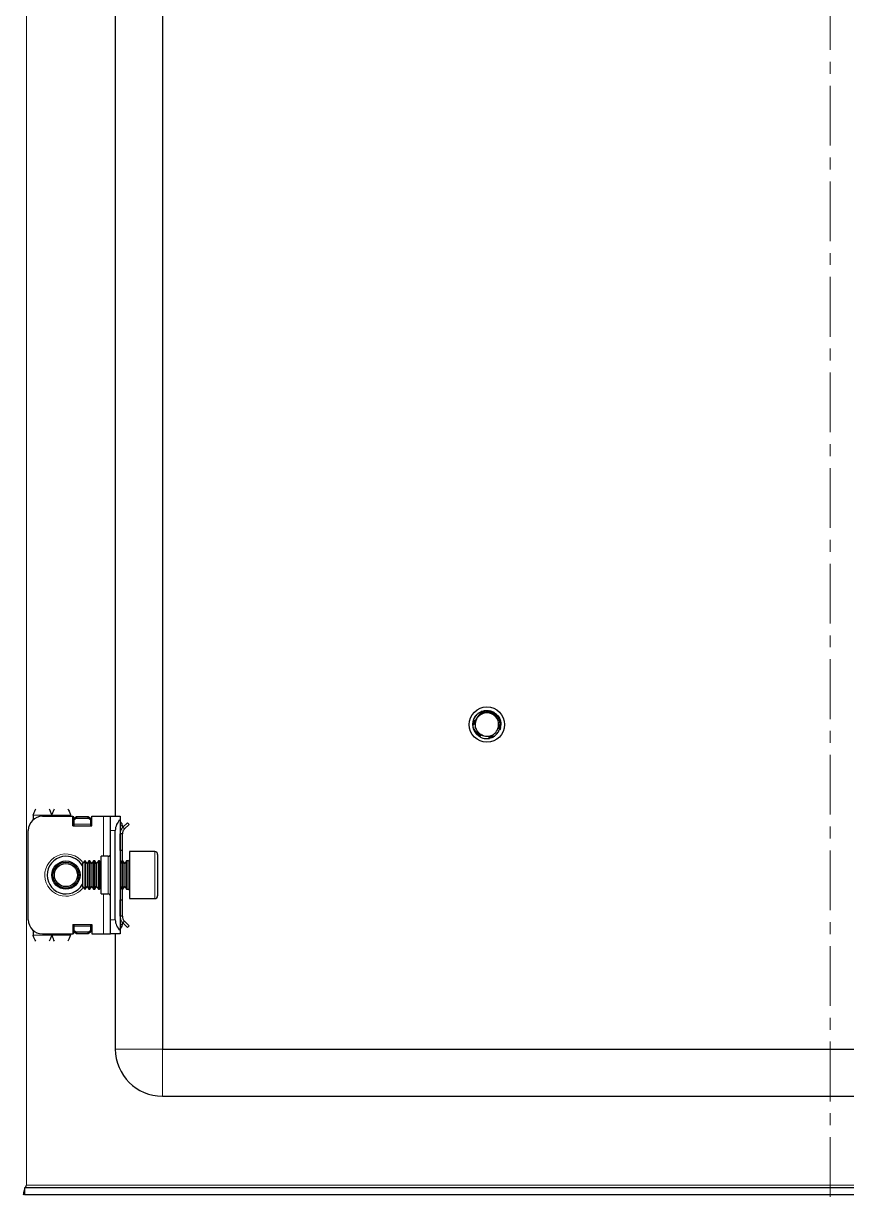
# Model space of a CAD drawing. Header units: millimetres. Extents: x 152 to 1315, y -851 to 1304.
# Drawn here: x 969.9 to 1144.9, y -756.3 to -505.3 of the extents above; entities that cross this region are included whole.
import ezdxf

# ---------------------------------------------------------------- set-up
doc = ezdxf.new("R2010")
doc.units = ezdxf.units.MM
doc.linetypes.add('CENTERX2', pattern=[20.32, 12.7, -2.54, 2.54, -2.54])
doc.layers.add('FORMAT', color=7, linetype='Continuous')

msp = doc.modelspace()

# ---------------------------------------------------------------- linework, layer by layer
at = {"color": 8, "linetype": 'Continuous', "lineweight": 18}
for p, q in [((970.54, -752.23), (970.54, 1204.57)), ((971.94, -673.58), (975.94, -673.58)), ((975.94, -673.58), (979.94, -673.58)), ((986.94, -682.33), (986.94, -673.83)), ((990.44, -675.33), (990.65, -675.12)), ((984.19, -675.48), (980.69, -675.48)), ((989.44, -676.83), (988.44, -676.83)), ((990.44, -675.83), (990.94, -675.83)), ((987.94, -690.33), (987.94, -682.33)), ((997.84, -691.33), (997.84, -681.33)), ((992.19, -684.71), (992.19, -683.33)), ((992.19, -689.33), (992.19, -684.71)), ((986.94, -698.83), (986.94, -690.33)), ((980.69, -697.18), (984.19, -697.18)), ((988.44, -695.83), (989.44, -695.83)), ((990.44, -696.83), (990.94, -696.83)), ((990.44, -697.33), (990.65, -697.54)), ((971.94, -699.08), (975.94, -699.08)), ((979.94, -699.08), (975.94, -699.08)), ((999.44, -723.33), (989.44, -723.33)), ((999.44, -723.33), (999.44, -733.33)), ((1312.34, -752.23), (970.54, -752.23))]:
    msp.add_line(p, q, dxfattribs=at)
at = {"color": 7, "linetype": 'Continuous', "lineweight": 25}
for p, q in [((999.44, 1175.67), (999.44, -723.33)), ((989.44, -98.83), (989.44, -673.83)), ((1066.2, -652.4), (1066.32, -652.21)), ((1066.9, -651.75), (1067.17, -651.63)), ((1067.84, -651.39), (1067.8, -651.4)), ((1068.98, -651.38), (1068.94, -651.37)), ((1069.16, -651.42), (1069.11, -651.41)), ((1069.34, -651.47), (1069.29, -651.45)), ((1069.34, -651.47), (1069.54, -651.57)), ((1069.51, -651.53), (1069.47, -651.51)), ((1069.87, -651.69), (1069.83, -651.67)), ((1069.87, -651.69), (1069.87, -651.8)), ((1069.87, -651.69), (1070.01, -651.81)), ((1070.05, -651.8), (1070.01, -651.77)), ((1070.22, -651.92), (1070.18, -651.89)), ((1070.38, -652.04), (1070.34, -652.01)), ((1070.53, -652.18), (1070.5, -652.15)), ((1070.66, -652.32), (1070.63, -652.29)), ((1065.44, -654.13), (1065.51, -653.82)), ((1065.44, -654.13), (1065.44, -654.18)), ((1065.44, -654.33), (1065.44, -654.33)), ((1065.47, -653.93), (1065.46, -653.98)), ((1065.5, -653.72), (1065.49, -653.77)), ((1065.55, -653.53), (1065.53, -653.58)), ((1065.6, -653.35), (1065.59, -653.39)), ((1065.66, -653.21), (1065.76, -653.03)), ((1065.67, -653.21), (1065.77, -653.03)), ((1066.15, -655.2), (1065.98, -654.79)), ((1071.25, -653.29), (1071.25, -653.28)), ((1071.35, -655.03), (1071.28, -655.27)), ((1071.31, -653.47), (1071.3, -653.42)), ((1071.36, -653.65), (1071.35, -653.6)), ((1071.35, -655.03), (1071.37, -654.99)), ((1071.4, -653.83), (1071.39, -653.79)), ((1071.4, -654.84), (1071.4, -654.79)), ((1071.44, -654.22), (1071.41, -654.46)), ((1071.42, -654.02), (1071.42, -653.97)), ((1071.42, -654.63), (1071.43, -654.58)), ((1071.44, -654.22), (1071.43, -654.17)), ((1071.44, -654.42), (1071.44, -654.37)), ((1066.28, -656.41), (1066.16, -656.28)), ((1066.17, -656.29), (1066.18, -656.31)), ((1066.28, -656.41), (1066.31, -656.44)), ((1066.42, -656.55), (1066.46, -656.58)), ((1066.58, -656.68), (1066.62, -656.71)), ((1066.74, -656.81), (1066.78, -656.83)), ((1068.24, -657.32), (1068.99, -657.26)), ((1069.13, -657.25), (1069.17, -657.24)), ((1069.32, -657.2), (1069.37, -657.18)), ((1069.51, -657.13), (1069.56, -657.11)), ((1069.89, -656.96), (1069.66, -657.04)), ((1069.7, -657.05), (1069.75, -657.03)), ((1070.06, -656.85), (1069.86, -656.97)), ((1069.88, -656.89), (1069.93, -656.93)), ((1069.89, -656.96), (1069.93, -656.93)), ((1071.3, -655.22), (1071.32, -655.18)), ((971.94, -673.58), (971.94, -674.59)), ((973.94, -673.83), (980.44, -673.83)), ((979.94, -673.58), (979.94, -673.83)), ((980.44, -675.83), (980.44, -673.83)), ((980.64, -673.95), (980.44, -673.95)), ((980.64, -675.83), (980.64, -673.95)), ((980.69, -674.21), (981.19, -673.86)), ((981.19, -674.21), (980.69, -674.56)), ((980.69, -674.56), (980.69, -674.21)), ((980.69, -675.48), (980.69, -674.56)), ((981.19, -673.86), (981.19, -674.21)), ((981.19, -673.86), (983.69, -673.86)), ((981.19, -674.21), (983.69, -674.21)), ((983.69, -674.21), (983.69, -673.86)), ((983.69, -673.86), (984.19, -674.21)), ((984.19, -674.56), (983.69, -674.21)), ((984.19, -674.21), (984.19, -674.56)), ((984.19, -674.56), (984.19, -675.48)), ((984.44, -675.83), (984.44, -673.83)), ((984.44, -673.83), (986.94, -673.83)), ((986.94, -673.83), (988.44, -673.83)), ((988.44, -673.83), (990.44, -673.83)), ((988.44, -676.83), (988.44, -673.83)), ((990.44, -673.83), (990.44, -674.59)), ((990.44, -674.59), (990.44, -698.07)), ((990.44, -674.92), (990.65, -675.12)), ((991.02, -676.17), (992, -675.19)), ((992, -675.19), (992.35, -675.54)), ((970.94, -695.83), (970.94, -676.83)), ((980.44, -675.83), (984.44, -675.83)), ((980.69, -675.83), (980.69, -675.48)), ((984.19, -675.48), (984.19, -675.83)), ((988.44, -695.83), (988.44, -676.83)), ((989.44, -695.83), (989.44, -676.83)), ((990.94, -677.58), (990.44, -677.58)), ((990.44, -681.08), (990.44, -677.58)), ((990.94, -675.83), (990.94, -676.29)), ((990.94, -681.08), (990.94, -677.58)), ((991.38, -676.52), (991.02, -676.17)), ((991.38, -676.52), (992.35, -675.54)), ((987.94, -682.33), (986.44, -682.33)), ((986.44, -690.33), (986.44, -682.33)), ((990.94, -681.08), (990.44, -681.08)), ((990.94, -683.33), (990.94, -681.08)), ((997.84, -681.33), (992.44, -681.33)), ((992.44, -681.33), (992.44, -691.33)), ((998.44, -681.93), (998.44, -690.73)), ((982.99, -683.33), (982.44, -683.89)), ((982.44, -683.89), (982.44, -688.78)), ((983.05, -683.33), (982.99, -683.33)), ((982.99, -683.33), (982.99, -689.33)), ((983.44, -683.89), (983.05, -683.33)), ((983.05, -683.33), (983.05, -688.86)), ((983.83, -683.33), (983.44, -683.89)), ((983.44, -683.89), (983.44, -688.39)), ((984.05, -683.33), (983.83, -683.33)), ((983.83, -683.33), (983.83, -688.86)), ((984.44, -683.89), (984.05, -683.33)), ((984.05, -683.33), (984.05, -688.86)), ((984.83, -683.33), (984.44, -683.89)), ((984.44, -683.89), (984.44, -688.39)), ((985.05, -683.33), (984.83, -683.33)), ((984.83, -683.33), (984.83, -688.86)), ((985.44, -683.89), (985.05, -683.33)), ((985.05, -683.33), (985.05, -688.86)), ((985.83, -683.33), (985.44, -683.89)), ((985.44, -683.89), (985.44, -688.39)), ((986.05, -683.33), (985.83, -683.33)), ((985.83, -683.33), (985.83, -688.86)), ((986.44, -683.89), (986.05, -683.33)), ((986.05, -683.33), (986.05, -688.86)), ((990.83, -683.33), (990.44, -683.89)), ((991.05, -683.33), (990.83, -683.33)), ((990.83, -683.33), (990.83, -688.86)), ((991.44, -683.89), (991.05, -683.33)), ((991.05, -683.33), (991.05, -688.86)), ((991.83, -683.33), (991.44, -683.89)), ((991.44, -683.89), (991.44, -688.39)), ((992.19, -683.33), (991.83, -683.33)), ((991.83, -683.33), (991.83, -688.86)), ((982.44, -688.78), (982.99, -689.33)), ((982.99, -689.33), (983.05, -689.33)), ((983.05, -689.33), (983.44, -688.78)), ((983.05, -688.86), (983.05, -689.33)), ((983.44, -688.39), (983.44, -688.78)), ((983.44, -688.78), (983.83, -689.33)), ((983.83, -688.86), (983.83, -689.33)), ((983.83, -689.33), (984.05, -689.33)), ((984.05, -689.33), (984.44, -688.78)), ((984.05, -688.86), (984.05, -689.33)), ((984.44, -688.39), (984.44, -688.78)), ((984.44, -688.78), (984.83, -689.33)), ((984.83, -688.86), (984.83, -689.33)), ((984.83, -689.33), (985.05, -689.33)), ((985.05, -689.33), (985.44, -688.78)), ((985.05, -688.86), (985.05, -689.33)), ((985.44, -688.39), (985.44, -688.78)), ((985.44, -688.78), (985.83, -689.33)), ((985.83, -688.86), (985.83, -689.33)), ((985.83, -689.33), (986.05, -689.33)), ((986.05, -689.33), (986.44, -688.78)), ((986.05, -688.86), (986.05, -689.33)), ((990.44, -688.78), (990.83, -689.33)), ((990.83, -688.86), (990.83, -689.33)), ((990.83, -689.33), (991.05, -689.33)), ((990.94, -691.58), (990.94, -689.33)), ((991.05, -689.33), (991.44, -688.78)), ((991.05, -688.86), (991.05, -689.33)), ((991.44, -688.39), (991.44, -688.78)), ((991.44, -688.78), (991.83, -689.33)), ((991.83, -688.86), (991.83, -689.33)), ((991.83, -689.33), (992.19, -689.33)), ((986.44, -690.33), (987.94, -690.33)), ((990.44, -691.58), (990.94, -691.58)), ((990.44, -695.08), (990.44, -691.58)), ((990.94, -695.08), (990.94, -691.58)), ((992.44, -691.33), (997.84, -691.33)), ((990.94, -695.08), (990.44, -695.08)), ((980.44, -696.83), (980.44, -698.83)), ((980.44, -696.83), (984.44, -696.83)), ((980.64, -698.71), (980.64, -696.83)), ((980.69, -697.18), (980.69, -696.83)), ((980.69, -698.1), (980.69, -697.18)), ((984.19, -696.83), (984.19, -697.18)), ((984.19, -697.18), (984.19, -698.1)), ((984.44, -696.83), (984.44, -698.83)), ((988.44, -698.83), (988.44, -695.83)), ((990.65, -697.54), (990.44, -697.74)), ((990.94, -696.83), (990.94, -696.44)), ((991.38, -696.14), (991.02, -696.49)), ((991.02, -696.49), (992, -697.47)), ((991.38, -696.14), (992.35, -697.12)), ((992, -697.47), (992.35, -697.12)), ((971.94, -698.07), (971.94, -699.08)), ((973.94, -698.83), (980.44, -698.83)), ((979.94, -698.83), (979.94, -699.08)), ((980.44, -698.71), (980.64, -698.71)), ((980.69, -698.45), (980.69, -698.1)), ((980.69, -698.1), (981.19, -698.45)), ((981.19, -698.81), (980.69, -698.45)), ((981.19, -698.45), (981.19, -698.81)), ((983.69, -698.45), (981.19, -698.45)), ((983.69, -698.81), (981.19, -698.81)), ((983.69, -698.45), (984.19, -698.1)), ((983.69, -698.81), (983.69, -698.45)), ((984.19, -698.45), (983.69, -698.81)), ((984.19, -698.1), (984.19, -698.45)), ((984.44, -698.83), (986.94, -698.83)), ((986.94, -698.83), (988.44, -698.83)), ((990.44, -698.83), (988.44, -698.83)), ((989.44, -698.83), (989.44, -723.33)), ((990.44, -698.07), (990.44, -698.83)), ((999.44, -723.33), (1283.44, -723.33)), ((999.44, -733.33), (1283.44, -733.33)), ((1312.74, -752.83), (970.14, -752.83)), ((970.14, -752.83), (970.14, -754.33)), ((970.29, -752.83), (970.54, -752.23)), ((1312.74, -754.33), (970.14, -754.33))]:
    msp.add_line(p, q, dxfattribs=at)
for centre, radius in [((1068.44, -654.33), 3.75), ((978.94, -686.33), 3), ((978.94, -686.33), 2.76), ((978.94, -686.33), 2.45)]:
    msp.add_circle(centre, radius, dxfattribs=at)
for centre, radius, start, end in [((1068.44, -654.33), 2.5, 108.5944, 168.5944), ((1068.44, -654.33), 2.5, 48.5944, 108.5944), ((1068.44, -654.33), 2.5, 348.5944, 48.5944), ((1068.44, -654.33), 3, 180, 220.7437), ((1068.44, -654.33), 2.5, 168.5944, 190.5165), ((1068.44, -654.33), 2.5, 288.5944, 348.5944), ((1068.44, -654.33), 3, 239.9286, 266.2193), ((1068.44, -654.33), 2.5, 255.8881, 288.5944), ((973.94, -676.83), 3, 90, 180), ((992.44, -676.83), 3, 131.8103, 180), ((989.94, -675.83), 1, 0, 45), ((978.94, -686.33), 4, 90, 331.045), ((978.94, -686.33), 4, 28.955, 90), ((987.94, -681.83), 0.5, 270, 0), ((997.84, -681.93), 0.6, 0, 90), ((992.19, -683.08), 0.25, 270, 0), ((992.19, -689.58), 0.25, 360, 90), ((987.94, -690.83), 0.5, 360, 90), ((997.84, -690.73), 0.6, 270, 360), ((973.94, -695.83), 3, 180, 270), ((992.44, -695.83), 3, 180, 228.1897), ((989.94, -696.83), 1, 315, 0), ((999.44, -723.33), 10, 180, 270)]:
    msp.add_arc(centre, radius, start, end, dxfattribs=at)
at = {"color": 8, "linetype": 'Continuous', "lineweight": 18}
for start, end in [(35.4622, 270), (270, 324.5378)]:
    msp.add_arc((978.94, -686.33), 4.5, start, end, dxfattribs=at)
at = {"color": 7, "linetype": 'Continuous', "lineweight": 25}
for points, knots in [([(1065.6, -653.35), (1065.81, -652.93), (1066.13, -652.28), (1066.71, -651.88), (1066.92, -651.75)], [0, 0, 0, 0, 0.657042, 1, 1, 1, 1]), ([(1065.81, -652.94), (1065.83, -652.87), (1065.91, -652.66), (1066.08, -652.5), (1066.19, -652.39)], [0, 0, 0, 0, 0.333789, 1, 1, 1, 1]), ([(1065.89, -652.81), (1065.91, -652.76), (1066.01, -652.46), (1066.26, -652.25), (1066.46, -652.07)], [0, 0, 0, 0, 0.171865, 1, 1, 1, 1]), ([(1067.28, -651.97), (1067.21, -652.01), (1066.89, -652.19), (1066.4, -652.66), (1066.09, -653.24), (1066, -653.58), (1065.99, -653.64)], [0, 0, 0, 0, 0.104785, 0.513079, 0.918136, 1, 1, 1, 1]), ([(1066.17, -652.37), (1066.17, -652.37), (1066.15, -652.39), (1066.14, -652.41), (1066.13, -652.42)], [0, 0, 0, 0, 0.296796, 1, 1, 1, 1]), ([(1066.3, -652.23), (1066.29, -652.23), (1066.28, -652.25), (1066.27, -652.26), (1066.27, -652.26)], [0, 0, 0, 0, 0.4842322, 1, 1, 1, 1]), ([(1066.43, -652.1), (1066.43, -652.11), (1066.41, -652.12), (1066.4, -652.13), (1066.4, -652.13)], [0, 0, 0, 0, 0.485158, 1, 1, 1, 1]), ([(1066.58, -651.98), (1066.57, -651.98), (1066.56, -651.99), (1066.55, -652), (1066.54, -652.01)], [0, 0, 0, 0, 0.484546, 1, 1, 1, 1]), ([(1066.73, -651.86), (1066.73, -651.87), (1066.71, -651.88), (1066.7, -651.89), (1066.69, -651.89)], [0, 0, 0, 0, 0.482687, 1, 1, 1, 1]), ([(1066.73, -651.86), (1066.74, -651.85), (1066.79, -651.82), (1066.85, -651.8), (1066.89, -651.78)], [0, 0, 0, 0, 0.230751, 1, 1, 1, 1]), ([(1066.9, -651.75), (1066.89, -651.76), (1066.88, -651.77), (1066.87, -651.78), (1066.86, -651.78)], [0, 0, 0, 0, 0.480194, 1, 1, 1, 1]), ([(1066.9, -651.75), (1066.93, -651.77), (1066.99, -651.81), (1067.06, -651.88), (1067.1, -651.93), (1067.11, -651.95)], [0, 0, 0, 0, 0.362858, 0.693435, 1, 1, 1, 1]), ([(1067.26, -652.01), (1067.25, -652.01), (1067.21, -652), (1067.14, -651.97), (1067.06, -651.92), (1066.98, -651.85), (1066.94, -651.78), (1066.92, -651.75)], [0, 0, 0, 0, 0.084477, 0.253367, 0.470159, 0.686909, 1, 1, 1, 1]), ([(1067.08, -651.66), (1067.07, -651.66), (1067.06, -651.67), (1067.04, -651.67), (1067.04, -651.68)], [0, 0, 0, 0, 0.477867, 1, 1, 1, 1]), ([(1067.19, -651.96), (1067.19, -651.94), (1067.18, -651.89), (1067.15, -651.82), (1067.1, -651.74), (1067.06, -651.7), (1067.04, -651.68)], [0, 0, 0, 0, 0.1541827, 0.4625673, 0.7280914, 1, 1, 1, 1]), ([(1067.08, -651.66), (1067.11, -651.68), (1067.17, -651.72), (1067.23, -651.79), (1067.28, -651.87), (1067.31, -651.93), (1067.31, -651.97), (1067.31, -651.98)], [0, 0, 0, 0, 0.260762, 0.494805, 0.723794, 0.94279, 1, 1, 1, 1]), ([(1067.27, -651.57), (1067.26, -651.57), (1067.25, -651.58), (1067.23, -651.58), (1067.22, -651.59)], [0, 0, 0, 0, 0.4764859, 1, 1, 1, 1]), ([(1067.36, -651.98), (1067.36, -651.97), (1067.36, -651.91), (1067.35, -651.83), (1067.32, -651.74), (1067.28, -651.66), (1067.24, -651.61), (1067.22, -651.59)], [0, 0, 0, 0, 0.114393, 0.350182, 0.585971, 0.790611, 1, 1, 1, 1]), ([(1067.27, -651.57), (1067.29, -651.56), (1067.35, -651.53), (1067.42, -651.52), (1067.46, -651.51)], [0, 0, 0, 0, 0.301025, 1, 1, 1, 1]), ([(1067.27, -651.57), (1067.3, -651.59), (1067.35, -651.64), (1067.4, -651.72), (1067.44, -651.8), (1067.46, -651.88), (1067.47, -651.95), (1067.46, -651.98), (1067.46, -651.99)], [0, 0, 0, 0, 0.218347, 0.41099, 0.598711, 0.777744, 0.945667, 1, 1, 1, 1]), ([(1067.64, -651.96), (1067.63, -651.96), (1067.58, -651.98), (1067.5, -651.99), (1067.4, -651.99), (1067.33, -651.98), (1067.29, -651.97), (1067.28, -651.97)], [0, 0, 0, 0, 0.099011, 0.388276, 0.61301, 0.895384, 1, 1, 1, 1]), ([(1067.46, -651.49), (1067.45, -651.5), (1067.44, -651.5), (1067.42, -651.51), (1067.42, -651.51)], [0, 0, 0, 0, 0.4765794, 1, 1, 1, 1]), ([(1067.49, -651.99), (1067.49, -651.99), (1067.51, -651.95), (1067.51, -651.88), (1067.51, -651.78), (1067.5, -651.68), (1067.47, -651.59), (1067.43, -651.54), (1067.42, -651.51)], [0, 0, 0, 0, 0.019058, 0.219488, 0.419831, 0.620151, 0.807785, 1, 1, 1, 1]), ([(1067.46, -651.49), (1067.49, -651.52), (1067.53, -651.57), (1067.58, -651.66), (1067.6, -651.74), (1067.61, -651.82), (1067.61, -651.89), (1067.59, -651.93), (1067.59, -651.95)], [0, 0, 0, 0, 0.213002, 0.396975, 0.575181, 0.744364, 0.902779, 1, 1, 1, 1]), ([(1067.65, -651.44), (1067.65, -651.44), (1067.63, -651.44), (1067.62, -651.45), (1067.61, -651.45)], [0, 0, 0, 0, 0.4789775, 1, 1, 1, 1]), ([(1067.61, -651.95), (1067.62, -651.92), (1067.65, -651.87), (1067.66, -651.78), (1067.67, -651.69), (1067.66, -651.58), (1067.63, -651.5), (1067.61, -651.45)], [0, 0, 0, 0, 0.147065, 0.321231, 0.495346, 0.669443, 1, 1, 1, 1]), ([(1067.91, -651.73), (1067.9, -651.74), (1067.88, -651.79), (1067.82, -651.87), (1067.72, -651.93), (1067.67, -651.95), (1067.64, -651.96)], [0, 0, 0, 0, 0.153621, 0.528305, 0.811762, 1, 1, 1, 1]), ([(1067.65, -651.44), (1067.67, -651.46), (1067.71, -651.52), (1067.74, -651.61), (1067.75, -651.69), (1067.75, -651.77), (1067.73, -651.85), (1067.71, -651.9), (1067.69, -651.93), (1067.68, -651.94)], [0, 0, 0, 0, 0.195461, 0.359649, 0.517607, 0.666788, 0.806268, 0.936243, 1, 1, 1, 1]), ([(1067.73, -651.89), (1067.73, -651.89), (1067.76, -651.85), (1067.79, -651.76), (1067.82, -651.65), (1067.82, -651.56), (1067.82, -651.48), (1067.8, -651.43), (1067.8, -651.4)], [0, 0, 0, 0, 0.0013127, 0.3095816, 0.4937306, 0.6778354, 0.8376628, 1, 1, 1, 1]), ([(1067.76, -651.9), (1067.79, -651.88), (1067.84, -651.84), (1067.88, -651.78), (1067.9, -651.74), (1067.91, -651.73)], [0, 0, 0, 0, 0.41332, 0.833507, 1, 1, 1, 1]), ([(1067.84, -651.39), (1067.85, -651.42), (1067.88, -651.47), (1067.89, -651.55), (1067.89, -651.64), (1067.88, -651.71), (1067.85, -651.8), (1067.8, -651.86), (1067.77, -651.89)], [0, 0, 0, 0, 0.162579, 0.32416, 0.478216, 0.623372, 0.759205, 1, 1, 1, 1]), ([(1067.8, -651.41), (1067.82, -651.4), (1067.94, -651.36), (1068.07, -651.35), (1068.17, -651.34)], [0, 0, 0, 0, 0.169871, 1, 1, 1, 1]), ([(1067.84, -651.39), (1067.87, -651.38), (1068.19, -651.32), (1068.83, -651.31), (1069.49, -651.5), (1069.82, -651.67), (1069.89, -651.7)], [0, 0, 0, 0, 0.044285, 0.46488, 0.894202, 1, 1, 1, 1]), ([(1069.88, -652.01), (1069.82, -651.98), (1069.49, -651.8), (1068.82, -651.62), (1068.2, -651.66), (1067.91, -651.73), (1067.91, -651.73)], [0, 0, 0, 0, 0.102158, 0.551599, 0.99962, 1, 1, 1, 1]), ([(1068.27, -651.36), (1068.34, -651.35), (1068.51, -651.32), (1068.68, -651.34), (1068.78, -651.35)], [0, 0, 0, 0, 0.399625, 1, 1, 1, 1]), ([(1068.93, -651.39), (1068.98, -651.39), (1069.14, -651.4), (1069.28, -651.45), (1069.37, -651.48)], [0, 0, 0, 0, 0.353316, 1, 1, 1, 1]), ([(1069.81, -651.99), (1069.81, -651.98), (1069.8, -651.95), (1069.81, -651.88), (1069.84, -651.79), (1069.87, -651.73), (1069.89, -651.7)], [0, 0, 0, 0, 0.058255, 0.305509, 0.64716, 1, 1, 1, 1]), ([(1070.09, -652.46), (1070.08, -652.45), (1070.05, -652.41), (1070, -652.35), (1069.95, -652.27), (1069.91, -652.18), (1069.89, -652.09), (1069.89, -652.04), (1069.88, -652.01)], [0, 0, 0, 0, 0.066273, 0.267344, 0.423096, 0.618734, 0.814089, 1, 1, 1, 1]), ([(1069.89, -652.01), (1069.91, -651.99), (1069.94, -651.94), (1069.98, -651.86), (1070, -651.8), (1070.01, -651.77)], [0, 0, 0, 0, 0.3515094, 0.6718605, 1, 1, 1, 1]), ([(1070.05, -651.8), (1070.04, -651.83), (1070.04, -651.9), (1070.01, -652), (1069.97, -652.08), (1069.93, -652.13), (1069.91, -652.15), (1069.91, -652.15)], [0, 0, 0, 0, 0.275174, 0.522846, 0.765225, 0.99702, 1, 1, 1, 1]), ([(1069.92, -652.2), (1069.93, -652.19), (1069.97, -652.17), (1070.04, -652.12), (1070.1, -652.05), (1070.15, -651.97), (1070.17, -651.91), (1070.18, -651.89)], [0, 0, 0, 0, 0.084965, 0.329338, 0.573716, 0.784411, 1, 1, 1, 1]), ([(1070.22, -651.92), (1070.21, -651.95), (1070.2, -652.02), (1070.16, -652.11), (1070.11, -652.18), (1070.05, -652.24), (1070, -652.28), (1069.97, -652.29), (1069.97, -652.3)], [0, 0, 0, 0, 0.222831, 0.420099, 0.612409, 0.79585, 0.967895, 1, 1, 1, 1]), ([(1069.98, -652.32), (1069.98, -652.32), (1070.02, -652.32), (1070.08, -652.29), (1070.17, -652.23), (1070.24, -652.17), (1070.3, -652.1), (1070.33, -652.04), (1070.34, -652.01)], [0, 0, 0, 0, 0.002693, 0.20821, 0.413641, 0.619057, 0.807274, 1, 1, 1, 1]), ([(1070.38, -652.04), (1070.37, -652.08), (1070.35, -652.14), (1070.3, -652.23), (1070.24, -652.29), (1070.18, -652.34), (1070.12, -652.38), (1070.08, -652.38), (1070.07, -652.38)], [0, 0, 0, 0, 0.219212, 0.409339, 0.593597, 0.768568, 0.932394, 1, 1, 1, 1]), ([(1070.07, -652.47), (1070.08, -652.48), (1070.13, -652.49), (1070.23, -652.49), (1070.35, -652.47), (1070.46, -652.43), (1070.55, -652.37), (1070.6, -652.32), (1070.63, -652.29)], [0, 0, 0, 0, 0.0626043, 0.195119, 0.4619789, 0.6215739, 0.781143, 1, 1, 1, 1]), ([(1070.08, -652.41), (1070.12, -652.4), (1070.18, -652.39), (1070.27, -652.35), (1070.36, -652.3), (1070.44, -652.23), (1070.48, -652.18), (1070.5, -652.15)], [0, 0, 0, 0, 0.190996, 0.383798, 0.576553, 0.78528, 1, 1, 1, 1]), ([(1070.54, -652.53), (1070.53, -652.54), (1070.51, -652.55), (1070.45, -652.57), (1070.36, -652.58), (1070.26, -652.56), (1070.16, -652.51), (1070.11, -652.47), (1070.09, -652.46)], [0, 0, 0, 0, 0.045866, 0.230744, 0.387461, 0.658246, 0.861978, 1, 1, 1, 1]), ([(1070.53, -652.18), (1070.52, -652.21), (1070.49, -652.27), (1070.43, -652.34), (1070.36, -652.4), (1070.29, -652.44), (1070.21, -652.47), (1070.14, -652.47), (1070.11, -652.47)], [0, 0, 0, 0, 0.194636, 0.358964, 0.517123, 0.666522, 0.806184, 1, 1, 1, 1]), ([(1070.18, -652.52), (1070.21, -652.53), (1070.27, -652.55), (1070.36, -652.56), (1070.45, -652.56), (1070.51, -652.54), (1070.54, -652.53)], [0, 0, 0, 0, 0.2517951, 0.502165, 0.752314, 1, 1, 1, 1]), ([(1070.66, -652.32), (1070.65, -652.34), (1070.61, -652.39), (1070.55, -652.45), (1070.48, -652.49), (1070.41, -652.52), (1070.33, -652.54), (1070.27, -652.54), (1070.23, -652.53), (1070.22, -652.53)], [0, 0, 0, 0, 0.1692257, 0.337427, 0.4979348, 0.6491787, 0.7905823, 0.9226882, 1, 1, 1, 1]), ([(1071.27, -654.37), (1071.27, -654.3), (1071.25, -653.9), (1071.08, -653.23), (1070.71, -652.76), (1070.54, -652.53)], [0, 0, 0, 0, 0.108003, 0.585763, 1, 1, 1, 1]), ([(1070.66, -652.32), (1070.79, -652.47), (1071.07, -652.82), (1071.36, -653.48), (1071.41, -653.99), (1071.44, -654.24)], [0, 0, 0, 0, 0.274163, 0.639603, 1, 1, 1, 1]), ([(1070.75, -652.45), (1070.79, -652.49), (1070.93, -652.62), (1071.02, -652.8), (1071.09, -652.92)], [0, 0, 0, 0, 0.288707, 1, 1, 1, 1]), ([(1065.44, -654.34), (1065.44, -654.29), (1065.43, -654.21), (1065.45, -654.13), (1065.46, -654.11)], [0, 0, 0, 0, 0.659859, 1, 1, 1, 1]), ([(1065.93, -654.04), (1065.92, -654.06), (1065.91, -654.09), (1065.86, -654.14), (1065.81, -654.19), (1065.75, -654.24), (1065.67, -654.29), (1065.58, -654.31), (1065.51, -654.33), (1065.46, -654.33), (1065.44, -654.33)], [0, 0, 0, 0, 0.060221, 0.18113, 0.301988, 0.42281, 0.589437, 0.75603, 0.87711, 1, 1, 1, 1]), ([(1065.44, -654.13), (1065.48, -654.12), (1065.54, -654.09), (1065.64, -654.07), (1065.73, -654.07), (1065.81, -654.09), (1065.86, -654.11), (1065.88, -654.12)], [0, 0, 0, 0, 0.235039, 0.445532, 0.651268, 0.847853, 1, 1, 1, 1]), ([(1065.8, -654.2), (1065.77, -654.19), (1065.71, -654.17), (1065.62, -654.16), (1065.53, -654.16), (1065.47, -654.18), (1065.44, -654.18)], [0, 0, 0, 0, 0.237597, 0.516729, 0.755527, 1, 1, 1, 1]), ([(1065.44, -654.34), (1065.47, -654.32), (1065.53, -654.29), (1065.62, -654.26), (1065.68, -654.26), (1065.71, -654.26)], [0, 0, 0, 0, 0.371226, 0.708872, 1, 1, 1, 1]), ([(1066.37, -656.11), (1066.34, -656.09), (1066.1, -655.87), (1065.75, -655.41), (1065.51, -654.8), (1065.46, -654.45), (1065.44, -654.33)], [0, 0, 0, 0, 0.050685, 0.485619, 0.826643, 1, 1, 1, 1]), ([(1065.9, -654.09), (1065.88, -654.07), (1065.82, -654.03), (1065.73, -653.99), (1065.64, -653.97), (1065.55, -653.96), (1065.49, -653.97), (1065.46, -653.98)], [0, 0, 0, 0, 0.189173, 0.404697, 0.62022, 0.807935, 1, 1, 1, 1]), ([(1065.47, -653.93), (1065.5, -653.92), (1065.56, -653.89), (1065.66, -653.89), (1065.75, -653.9), (1065.83, -653.92), (1065.89, -653.95), (1065.92, -653.98), (1065.93, -653.99)], [0, 0, 0, 0, 0.214065, 0.402363, 0.585629, 0.760234, 0.923894, 1, 1, 1, 1]), ([(1065.96, -653.98), (1065.95, -653.97), (1065.92, -653.93), (1065.86, -653.88), (1065.77, -653.83), (1065.68, -653.79), (1065.59, -653.77), (1065.52, -653.77), (1065.49, -653.77)], [0, 0, 0, 0, 0.069872, 0.258455, 0.446951, 0.635422, 0.81547, 1, 1, 1, 1]), ([(1065.5, -653.72), (1065.51, -653.67), (1065.52, -653.59), (1065.56, -653.52), (1065.57, -653.49)], [0, 0, 0, 0, 0.657988, 1, 1, 1, 1]), ([(1065.5, -653.72), (1065.54, -653.72), (1065.6, -653.71), (1065.7, -653.71), (1065.78, -653.73), (1065.86, -653.77), (1065.92, -653.81), (1065.95, -653.85), (1065.96, -653.86)], [0, 0, 0, 0, 0.208898, 0.388587, 0.562428, 0.727295, 0.881578, 1, 1, 1, 1]), ([(1065.97, -653.83), (1065.95, -653.81), (1065.92, -653.77), (1065.86, -653.71), (1065.79, -653.66), (1065.71, -653.62), (1065.62, -653.59), (1065.56, -653.58), (1065.53, -653.58)], [0, 0, 0, 0, 0.1372662, 0.3079499, 0.478578, 0.6491848, 0.8228334, 1, 1, 1, 1]), ([(1065.55, -653.53), (1065.58, -653.53), (1065.64, -653.53), (1065.72, -653.54), (1065.8, -653.57), (1065.87, -653.62), (1065.93, -653.67), (1065.97, -653.72), (1065.99, -653.76), (1065.99, -653.78)], [0, 0, 0, 0, 0.165667, 0.330522, 0.488809, 0.638525, 0.778629, 0.909213, 1, 1, 1, 1]), ([(1065.97, -653.69), (1065.96, -653.68), (1065.94, -653.64), (1065.89, -653.57), (1065.82, -653.5), (1065.74, -653.45), (1065.66, -653.41), (1065.61, -653.4), (1065.59, -653.39)], [0, 0, 0, 0, 0.076151, 0.276704, 0.47712, 0.677473, 0.837574, 1, 1, 1, 1]), ([(1065.6, -653.35), (1065.63, -653.35), (1065.69, -653.36), (1065.77, -653.39), (1065.84, -653.43), (1065.9, -653.49), (1065.94, -653.55), (1065.97, -653.61), (1065.99, -653.66), (1066, -653.7), (1066, -653.71)], [0, 0, 0, 0, 0.154027, 0.307095, 0.452862, 0.590123, 0.718565, 0.838856, 0.95247, 1, 1, 1, 1]), ([(1065.68, -653.22), (1065.69, -653.16), (1065.72, -653.03), (1065.79, -652.92), (1065.82, -652.86)], [0, 0, 0, 0, 0.4624819, 1, 1, 1, 1]), ([(1065.93, -654), (1065.92, -654.11), (1065.91, -654.37), (1065.95, -654.63), (1065.98, -654.79)], [0, 0, 0, 0, 0.408521, 1, 1, 1, 1]), ([(1065.99, -653.84), (1065.99, -653.85), (1065.98, -653.89), (1065.96, -653.95), (1065.93, -653.99), (1065.93, -654)], [0, 0, 0, 0, 0.157682, 0.80304, 1, 1, 1, 1]), ([(1065.99, -653.64), (1065.99, -653.68), (1066, -653.74), (1065.99, -653.81), (1065.99, -653.84)], [0, 0, 0, 0, 0.5444726, 1, 1, 1, 1]), ([(1070.87, -654.9), (1070.88, -654.93), (1070.89, -654.99), (1070.93, -655.08), (1070.98, -655.15), (1071.04, -655.22), (1071.09, -655.27), (1071.13, -655.29), (1071.14, -655.3)], [0, 0, 0, 0, 0.182737, 0.363423, 0.543947, 0.724373, 0.904747, 1, 1, 1, 1]), ([(1071.14, -655.3), (1071.14, -655.3), (1071.11, -655.29), (1071.05, -655.26), (1070.99, -655.21), (1070.95, -655.16), (1070.9, -655.08), (1070.88, -654.98), (1070.88, -654.88), (1070.89, -654.83), (1070.89, -654.82)], [0, 0, 0, 0, 0.022761, 0.192243, 0.346896, 0.477535, 0.588677, 0.783334, 0.968624, 1, 1, 1, 1]), ([(1071.3, -655.22), (1071.27, -655.22), (1071.21, -655.22), (1071.13, -655.2), (1071.06, -655.16), (1070.99, -655.11), (1070.94, -655.06), (1070.9, -655), (1070.89, -654.96), (1070.88, -654.94)], [0, 0, 0, 0, 0.164802, 0.328662, 0.485343, 0.633184, 0.771489, 0.900657, 1, 1, 1, 1]), ([(1070.89, -654.82), (1070.9, -654.8), (1070.92, -654.72), (1070.97, -654.62), (1071.04, -654.53), (1071.1, -654.47), (1071.17, -654.42), (1071.23, -654.39), (1071.27, -654.37), (1071.27, -654.37)], [0, 0, 0, 0, 0.125166, 0.336769, 0.488675, 0.640371, 0.791962, 0.943503, 1, 1, 1, 1]), ([(1070.89, -654.87), (1070.9, -654.89), (1070.93, -654.93), (1070.98, -655), (1071.06, -655.07), (1071.14, -655.12), (1071.23, -655.16), (1071.29, -655.17), (1071.32, -655.18)], [0, 0, 0, 0, 0.112687, 0.266978, 0.464332, 0.661607, 0.829157, 1, 1, 1, 1]), ([(1071.35, -655.03), (1071.32, -655.04), (1071.25, -655.05), (1071.16, -655.03), (1071.08, -655.01), (1071.01, -654.97), (1070.95, -654.92), (1070.92, -654.88), (1070.9, -654.86)], [0, 0, 0, 0, 0.207037, 0.38272, 0.55212, 0.712365, 0.86221, 1, 1, 1, 1]), ([(1071.4, -654.84), (1071.36, -654.84), (1071.3, -654.86), (1071.2, -654.86), (1071.11, -654.85), (1071.03, -654.82), (1070.97, -654.78), (1070.93, -654.75), (1070.92, -654.73)], [0, 0, 0, 0, 0.205811, 0.38496, 0.558827, 0.724121, 0.878934, 1, 1, 1, 1]), ([(1070.93, -654.78), (1070.95, -654.8), (1071, -654.85), (1071.08, -654.91), (1071.17, -654.95), (1071.26, -654.98), (1071.33, -654.99), (1071.37, -654.99)], [0, 0, 0, 0, 0.183111, 0.381533, 0.579913, 0.787111, 1, 1, 1, 1]), ([(1070.96, -654.65), (1070.99, -654.67), (1071.04, -654.71), (1071.13, -654.75), (1071.22, -654.78), (1071.31, -654.79), (1071.37, -654.79), (1071.4, -654.79)], [0, 0, 0, 0, 0.19243, 0.403622, 0.614801, 0.805152, 1, 1, 1, 1]), ([(1071.42, -654.63), (1071.39, -654.64), (1071.33, -654.67), (1071.23, -654.68), (1071.14, -654.68), (1071.05, -654.66), (1071, -654.64), (1070.98, -654.62), (1070.98, -654.62)], [0, 0, 0, 0, 0.227908, 0.430276, 0.627707, 0.816134, 0.99284, 1, 1, 1, 1]), ([(1071.04, -654.53), (1071.05, -654.53), (1071.08, -654.56), (1071.16, -654.58), (1071.25, -654.6), (1071.34, -654.6), (1071.4, -654.59), (1071.43, -654.58)], [0, 0, 0, 0, 0.050156, 0.304513, 0.55888, 0.776903, 1, 1, 1, 1]), ([(1071.44, -654.42), (1071.4, -654.44), (1071.34, -654.47), (1071.25, -654.49), (1071.16, -654.5), (1071.11, -654.49), (1071.09, -654.49)], [0, 0, 0, 0, 0.293779, 0.558982, 0.818494, 1, 1, 1, 1]), ([(1071.13, -653.03), (1071.15, -653.06), (1071.24, -653.2), (1071.28, -653.36), (1071.32, -653.49)], [0, 0, 0, 0, 0.192577, 1, 1, 1, 1]), ([(1071.21, -654.4), (1071.23, -654.4), (1071.28, -654.41), (1071.35, -654.4), (1071.41, -654.38), (1071.44, -654.37)], [0, 0, 0, 0, 0.236131, 0.613435, 1, 1, 1, 1]), ([(1071.33, -653.59), (1071.34, -653.63), (1071.4, -653.78), (1071.42, -653.94), (1071.43, -654.06)], [0, 0, 0, 0, 0.28291, 1, 1, 1, 1]), ([(1067.43, -656.56), (1067.36, -656.53), (1067.04, -656.37), (1066.52, -655.95), (1066.27, -655.45), (1066.15, -655.2)], [0, 0, 0, 0, 0.130652, 0.560007, 1, 1, 1, 1]), ([(1066.17, -656.29), (1066.18, -656.26), (1066.21, -656.22), (1066.28, -656.16), (1066.33, -656.13), (1066.36, -656.11), (1066.37, -656.11)], [0, 0, 0, 0, 0.315056, 0.630194, 0.945514, 1, 1, 1, 1]), ([(1066.73, -656.16), (1066.7, -656.15), (1066.64, -656.14), (1066.56, -656.14), (1066.48, -656.15), (1066.39, -656.17), (1066.29, -656.22), (1066.22, -656.27), (1066.18, -656.31)], [0, 0, 0, 0, 0.149407, 0.278563, 0.407661, 0.536722, 0.727045, 1, 1, 1, 1]), ([(1066.28, -656.41), (1066.29, -656.39), (1066.32, -656.33), (1066.38, -656.27), (1066.45, -656.22), (1066.52, -656.18), (1066.59, -656.16), (1066.67, -656.15), (1066.72, -656.16), (1066.74, -656.17)], [0, 0, 0, 0, 0.159446, 0.318034, 0.469983, 0.61348, 0.747649, 0.872856, 1, 1, 1, 1]), ([(1066.79, -656.21), (1066.79, -656.21), (1066.75, -656.21), (1066.69, -656.22), (1066.6, -656.24), (1066.52, -656.27), (1066.44, -656.31), (1066.37, -656.37), (1066.33, -656.42), (1066.31, -656.44)], [0, 0, 0, 0, 0.018281, 0.175639, 0.332896, 0.490097, 0.647274, 0.821632, 1, 1, 1, 1]), ([(1066.37, -656.11), (1066.39, -656.11), (1066.43, -656.1), (1066.52, -656.09), (1066.61, -656.1), (1066.7, -656.14), (1066.78, -656.19), (1066.87, -656.28), (1066.94, -656.39), (1066.96, -656.48), (1066.97, -656.52)], [0, 0, 0, 0, 0.0736464, 0.1695635, 0.351373, 0.4388934, 0.519676, 0.6829056, 0.8511995, 1, 1, 1, 1]), ([(1066.42, -656.55), (1066.43, -656.52), (1066.46, -656.45), (1066.51, -656.38), (1066.57, -656.31), (1066.64, -656.27), (1066.72, -656.24), (1066.77, -656.22), (1066.8, -656.22), (1066.81, -656.22)], [0, 0, 0, 0, 0.1980351, 0.3676626, 0.5314947, 0.6866636, 0.8318184, 0.9819171, 1, 1, 1, 1]), ([(1066.87, -656.29), (1066.86, -656.29), (1066.82, -656.3), (1066.74, -656.32), (1066.65, -656.37), (1066.57, -656.43), (1066.51, -656.5), (1066.47, -656.55), (1066.46, -656.58)], [0, 0, 0, 0, 0.0505, 0.241124, 0.431653, 0.622154, 0.808692, 1, 1, 1, 1]), ([(1066.58, -656.68), (1066.58, -656.65), (1066.6, -656.58), (1066.64, -656.49), (1066.7, -656.42), (1066.76, -656.37), (1066.82, -656.33), (1066.87, -656.32), (1066.88, -656.31)], [0, 0, 0, 0, 0.209239, 0.392702, 0.571062, 0.740844, 0.899958, 1, 1, 1, 1]), ([(1066.93, -656.39), (1066.91, -656.4), (1066.85, -656.43), (1066.77, -656.49), (1066.7, -656.55), (1066.65, -656.63), (1066.63, -656.69), (1066.62, -656.71)], [0, 0, 0, 0, 0.172104, 0.391099, 0.610089, 0.802801, 1, 1, 1, 1]), ([(1066.74, -656.81), (1066.75, -656.77), (1066.76, -656.7), (1066.79, -656.61), (1066.84, -656.53), (1066.89, -656.47), (1066.93, -656.44), (1066.94, -656.43)], [0, 0, 0, 0, 0.240212, 0.454711, 0.664287, 0.864517, 1, 1, 1, 1]), ([(1066.98, -656.54), (1066.96, -656.56), (1066.91, -656.6), (1066.85, -656.67), (1066.81, -656.75), (1066.79, -656.81), (1066.78, -656.83)], [0, 0, 0, 0, 0.2282538, 0.5103507, 0.7523188, 1, 1, 1, 1]), ([(1066.92, -656.92), (1066.92, -656.88), (1066.92, -656.81), (1066.95, -656.71), (1066.97, -656.66), (1066.99, -656.63), (1066.99, -656.63)], [0, 0, 0, 0, 0.357139, 0.680979, 0.998183, 1, 1, 1, 1]), ([(1066.97, -656.52), (1066.98, -656.53), (1066.99, -656.58), (1067, -656.66), (1066.99, -656.74), (1066.98, -656.84), (1066.95, -656.9), (1066.94, -656.93)], [0, 0, 0, 0, 0.113604, 0.31095, 0.508229, 0.75166, 1, 1, 1, 1]), ([(1067.83, -656.76), (1067.54, -656.7), (1067.25, -656.65), (1066.98, -656.52), (1066.97, -656.52)], [0, 0, 0, 0, 0.965671, 1, 1, 1, 1]), ([(1067.83, -656.76), (1067.74, -656.72), (1067.6, -656.66), (1067.47, -656.59), (1067.43, -656.56)], [0, 0, 0, 0, 0.681733, 1, 1, 1, 1]), ([(1068.99, -657.26), (1068.98, -657.24), (1068.96, -657.19), (1068.94, -657.12), (1068.94, -657.03), (1068.96, -656.96), (1069, -656.88), (1069.06, -656.8), (1069.15, -656.73), (1069.21, -656.71), (1069.24, -656.7)], [0, 0, 0, 0, 0.098631, 0.238541, 0.378532, 0.49895, 0.601027, 0.777401, 0.9101, 1, 1, 1, 1]), ([(1069.14, -656.75), (1069.13, -656.75), (1069.1, -656.78), (1069.07, -656.84), (1069.02, -656.92), (1068.99, -657.01), (1068.98, -657.1), (1068.98, -657.19), (1068.98, -657.23), (1068.99, -657.26)], [0, 0, 0, 0, 0.036757, 0.196192, 0.355485, 0.51469, 0.719746, 0.882005, 1, 1, 1, 1]), ([(1069.13, -657.25), (1069.11, -657.22), (1069.09, -657.17), (1069.06, -657.09), (1069.05, -657), (1069.06, -656.93), (1069.09, -656.83), (1069.13, -656.77), (1069.16, -656.74)], [0, 0, 0, 0, 0.16279, 0.324686, 0.479688, 0.626058, 0.76302, 1, 1, 1, 1]), ([(1069.22, -656.72), (1069.2, -656.74), (1069.18, -656.79), (1069.15, -656.88), (1069.13, -656.98), (1069.13, -657.1), (1069.16, -657.19), (1069.17, -657.24)], [0, 0, 0, 0, 0.13286, 0.29106, 0.491007, 0.69089, 1, 1, 1, 1]), ([(1069.32, -657.2), (1069.3, -657.17), (1069.26, -657.12), (1069.22, -657.03), (1069.2, -656.95), (1069.19, -656.87), (1069.21, -656.79), (1069.22, -656.73), (1069.24, -656.71), (1069.24, -656.7)], [0, 0, 0, 0, 0.198483, 0.367712, 0.531083, 0.685778, 0.830503, 0.965152, 1, 1, 1, 1]), ([(1069.24, -656.7), (1069.25, -656.7), (1069.3, -656.68), (1069.37, -656.67), (1069.47, -656.67), (1069.56, -656.68), (1069.65, -656.71), (1069.73, -656.74), (1069.81, -656.79), (1069.86, -656.84), (1069.89, -656.87), (1069.9, -656.88)], [0, 0, 0, 0, 0.0429601, 0.1733, 0.2742626, 0.4010814, 0.5277159, 0.6542588, 0.7807587, 0.9368521, 1, 1, 1, 1]), ([(1069.33, -656.68), (1069.33, -656.69), (1069.31, -656.73), (1069.29, -656.8), (1069.28, -656.9), (1069.29, -657), (1069.32, -657.1), (1069.35, -657.15), (1069.37, -657.18)], [0, 0, 0, 0, 0.043388, 0.23288, 0.422274, 0.611632, 0.803279, 1, 1, 1, 1]), ([(1069.51, -657.13), (1069.49, -657.11), (1069.44, -657.06), (1069.39, -656.98), (1069.35, -656.89), (1069.34, -656.81), (1069.34, -656.74), (1069.35, -656.69), (1069.35, -656.68)], [0, 0, 0, 0, 0.208724, 0.39105, 0.568219, 0.73683, 0.894853, 1, 1, 1, 1]), ([(1069.45, -656.67), (1069.44, -656.7), (1069.44, -656.76), (1069.44, -656.86), (1069.47, -656.95), (1069.5, -657.04), (1069.54, -657.09), (1069.56, -657.11)], [0, 0, 0, 0, 0.181695, 0.396783, 0.61186, 0.803681, 1, 1, 1, 1]), ([(1069.7, -657.05), (1069.67, -657.03), (1069.62, -656.99), (1069.56, -656.91), (1069.52, -656.83), (1069.49, -656.75), (1069.48, -656.7), (1069.48, -656.67)], [0, 0, 0, 0, 0.234253, 0.442787, 0.646465, 0.841043, 1, 1, 1, 1]), ([(1069.59, -656.69), (1069.59, -656.69), (1069.59, -656.73), (1069.61, -656.8), (1069.64, -656.89), (1069.69, -656.97), (1069.73, -657.01), (1069.75, -657.03)], [0, 0, 0, 0, 0.00279, 0.269575, 0.536371, 0.765499, 1, 1, 1, 1]), ([(1069.89, -656.96), (1069.86, -656.94), (1069.8, -656.9), (1069.73, -656.83), (1069.69, -656.77), (1069.67, -656.73), (1069.67, -656.72)], [0, 0, 0, 0, 0.319514, 0.608493, 0.891527, 1, 1, 1, 1]), ([(1069.9, -656.88), (1069.97, -656.83), (1070.32, -656.6), (1070.81, -656.1), (1071.04, -655.54), (1071.14, -655.3)], [0, 0, 0, 0, 0.128781, 0.613629, 1, 1, 1, 1]), ([(1071.31, -655.16), (1071.31, -655.18), (1071.29, -655.3), (1071.24, -655.4), (1071.2, -655.48)], [0, 0, 0, 0, 0.218168, 1, 1, 1, 1]), ([(971.94, -673.58), (972.03, -673.34), (972.22, -672.85), (972.42, -672.45), (972.51, -672.26)], [0, 0, 0, 0, 0.502065, 1, 1, 1, 1]), ([(975.37, -672.27), (975.45, -672.43), (975.62, -672.77), (975.81, -673.26), (975.92, -673.54), (975.94, -673.58)], [0, 0, 0, 0, 0.415483, 0.917152, 1, 1, 1, 1]), ([(975.94, -673.58), (976.03, -673.34), (976.22, -672.85), (976.42, -672.45), (976.51, -672.26)], [0, 0, 0, 0, 0.502065, 1, 1, 1, 1]), ([(979.37, -672.27), (979.45, -672.43), (979.62, -672.77), (979.81, -673.26), (979.92, -673.54), (979.94, -673.58)], [0, 0, 0, 0, 0.415483, 0.917152, 1, 1, 1, 1]), ([(991.02, -676.17), (990.87, -676.36), (990.57, -676.73), (990.44, -677.26), (990.44, -677.54), (990.44, -677.58)], [0, 0, 0, 0, 0.461863, 0.923726, 1, 1, 1, 1]), ([(991.38, -676.52), (991.26, -676.67), (991.08, -676.9), (990.96, -677.28), (990.94, -677.48), (990.94, -677.58)], [0, 0, 0, 0, 0.485042, 0.738404, 1, 1, 1, 1]), ([(990.44, -695.08), (990.46, -695.32), (990.52, -695.81), (990.8, -696.26), (991, -696.47), (991.02, -696.49)], [0, 0, 0, 0, 0.461863, 0.923726, 1, 1, 1, 1]), ([(990.94, -695.08), (990.96, -695.27), (990.99, -695.56), (991.18, -695.91), (991.31, -696.06), (991.38, -696.14)], [0, 0, 0, 0, 0.485042, 0.738404, 1, 1, 1, 1]), ([(972.51, -700.39), (972.43, -700.24), (972.26, -699.89), (972.07, -699.4), (971.95, -699.12), (971.94, -699.08)], [0, 0, 0, 0, 0.415483, 0.917152, 1, 1, 1, 1]), ([(975.94, -699.08), (975.84, -699.32), (975.65, -699.81), (975.46, -700.21), (975.37, -700.4)], [0, 0, 0, 0, 0.502065, 1, 1, 1, 1]), ([(976.51, -700.39), (976.43, -700.24), (976.26, -699.89), (976.07, -699.4), (975.95, -699.12), (975.94, -699.08)], [0, 0, 0, 0, 0.415483, 0.917152, 1, 1, 1, 1]), ([(979.94, -699.08), (979.84, -699.32), (979.65, -699.81), (979.46, -700.21), (979.37, -700.4)], [0, 0, 0, 0, 0.502065, 1, 1, 1, 1]), ([(969.94, -754.33), (969.95, -754.15), (969.97, -753.79), (970.06, -753.41), (970.13, -753.22), (970.14, -753.21)], [0, 0, 0, 0, 0.48755, 0.97507, 1, 1, 1, 1])]:
    msp.add_open_spline(points, degree=3, knots=knots, dxfattribs=at)
msp.add_open_spline([(970.54, -752.23), (970.51, -752.31), (970.44, -752.47), (970.34, -752.66), (970.24, -752.8), (970.17, -752.82), (970.14, -752.83)], degree=3, dxfattribs=at)
at = {"layer": 'FORMAT', "linetype": 'CENTERX2', "lineweight": 18}
msp.add_line((1141.44, 1208.67), (1141.44, -756.33), dxfattribs=at)

doc.saveas('drawing.dxf')
